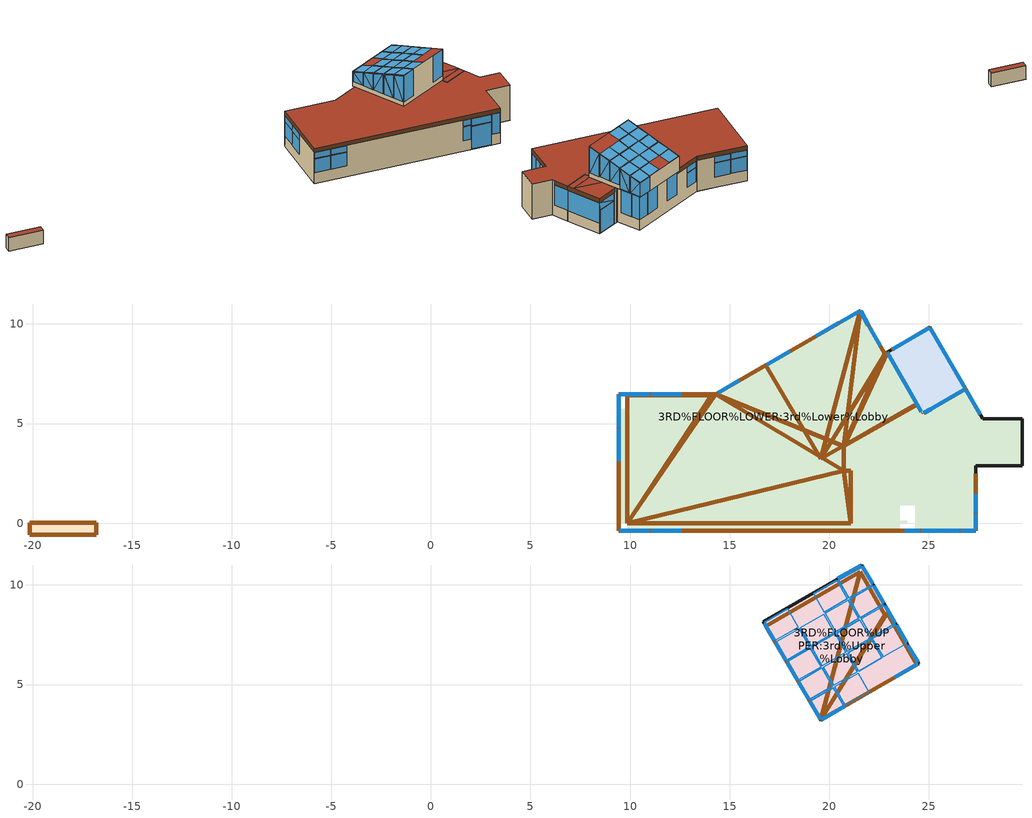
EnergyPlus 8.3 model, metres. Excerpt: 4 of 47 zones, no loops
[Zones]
3RD%FLOOR%SHAFT:3rd%HVAC%Shaft
 floor to 2ND%FLOOR%SOUTH:2nd%HVAC%Shaft (6): -16.8,-0.59 -20.15,-0.59 -20.15,0.02 -16.8,0.02 z9.15
 wall outside (extWall_heavy_ashrae901_2013_zone5): -16.8,-0.59 -16.8,0.02 -20.15,0.02 -20.15,-0.59 -16.8,-0.59 z9.15:10.56
 door inside (7): -16.8,-0.59 -20.15,-0.59 -20.15,0.02 -16.8,0.02 z9.15
 roof outside (roof_heavy_ashrae901_2013_zone5): -20.15,-0.59 -16.8,-0.59 -16.8,0.02 -20.15,0.02 z10.56
3RD%FLOOR%LOWER:3rd%Lower%Lobby
 floor to 2ND%FLOOR%SOUTH:2nd%Open%Office%NE (67): 9.47,-0.01 9.44,-0.01 9.44,5.74 9.47,5.74 z9.14
 floor to 2ND%FLOOR%SOUTH:2nd%Conference%02 (6): 27.35,-0.38 24.31,-0.38 24.31,0.12 27.35,0.12 z9.15
 floor to 2ND%FLOOR%SOUTH:2nd%Conference%02 (67): 27.35,0.12 24.31,0.12 24.31,0.51 27.35,0.51 z9.14
 floor to 2ND%FLOOR%NORTH:2nd%Lobby (6): 27.35,0.89 23.53,0.89 23.53,-0.02 9.85,-0.02 9.85,6.43 14.08,6.43 14.17,6.48 14.29,6.48 21.55,10.67 22.79,8.51 22.9,8.57 24.68,5.49 26.84,6.73 27.71,5.23 29.68,5.23 29.68,2.89 27.35,2.89 z9.15
 floor to 2ND%FLOOR%NORTH:2nd%Lobby (67): 23.92,-0.02 23.53,-0.02 23.53,0.12 23.92,0.12 z9.15; 27.35,0.51 24.31,0.51 24.31,0.89 27.35,0.89 z9.15; 9.85,-0.02 9.47,-0.02 9.47,5.74 9.85,5.74 z9.15; 23.53,-0.38 9.85,-0.38 9.85,-0.02 23.53,-0.02 z9.15
 floor to 2ND%FLOOR%NORTH:2nd%Corridor (6): 14.17,6.48 14.08,6.43 9.85,6.43 9.85,6.48 z9.15
 wall outside (extWall_heavy_ashrae901_2013_zone5): 22.9,8.57 22.79,8.51 21.55,10.67 14.29,6.48 9.44,6.48 9.44,-0.38 27.35,-0.38 27.35,2.89 29.68,2.89 29.68,5.23 27.71,5.23 26.84,6.73 z9.15:12.81
 wall to 3RD%FLOOR%LOWER:3rd%Lower%Vestibule (83): 26.84,6.73 24.68,5.49 22.9,8.57 z9.15:12.81
 window (ext_win_ashrae901_zone5): 27.57,5.47 26.86,6.7 / 26.6,-0.38 27.31,-0.38 z10.25:12.34; 22.57,8.9 22.01,9.87 / 21.97,9.94 21.57,10.63 / 21.51,10.65 20.56,10.1 / 18.01,8.63 16.86,7.96 z10.25:12.76; 10.98,6.48 9.48,6.48 / 9.44,6.44 9.44,4.81 / 9.48,-0.38 10.99,-0.38 z11.75:12.34; 10.98,6.48 9.48,6.48 / 9.44,6.44 9.44,4.81 / 9.48,-0.38 10.99,-0.38 / 23.79,-0.38 24.53,-0.38 z10.25:11.67; 24.62,-0.38 26.51,-0.38 z9.19:11.53; 24.61,-0.38 26.51,-0.38 z11.62:12.35; 23.79,-0.38 24.53,-0.38 z11.75:12.35; 27.35,-0.34 27.35,0.47 z9.19:12.34
 window inside (ext_win_ashrae901_zone5): 26.8,6.71 25.16,5.77 z9.49:11.83; 24.62,5.59 22.92,8.54 z10.55:12.65; 24.78,5.55,9.49 24.78,5.55,12.34 25.09,5.73,11.92; 26.8,6.71,12.34 25.09,5.73,11.92 24.78,5.55,12.34; 26.8,6.71,11.92 25.09,5.73,11.92 26.8,6.71,12.34; 25.09,5.73,9.49 24.78,5.55,9.49 25.09,5.73,11.92
 window x2 (ext_win_ashrae901_zone5): 15.49,7.17 14.42,6.55 / 12.56,6.48 11.06,6.48 z11.75:12.35; 15.49,7.17 14.42,6.55 / 12.56,6.48 11.06,6.48 z10.25:11.67; 20.48,10.06 19.32,9.38 z10.25:12.76; 27.35,0.55 27.35,1.46 z9.19:12.34
 window x3 (ext_win_ashrae901_zone5): 9.44,4.73 9.44,3.1 z11.75:12.35; 9.44,4.73 9.44,3.1 z10.25:11.67
 window x8 (ext_win_ashrae901_zone5): 11.07,-0.38 12.58,-0.38 z11.75:12.35; 11.07,-0.38 12.58,-0.38 z10.25:11.67
 door inside (7): 24.42,5.93 20.73,3.85 22.9,8.57 z9.15; 20.73,3.85 22.79,8.51 22.9,8.57 z9.15; 20.73,3.85 21.55,10.67 22.79,8.51 z9.15; 20.73,3.85 14.29,6.48 21.55,10.67 z9.15; 20.73,2.63 14.29,6.48 20.73,3.85 z9.15; 21.08,-0.02 20.73,2.63 21.08,2.63 z9.15; 21.08,-0.02 9.85,-0.02 20.73,2.63 z9.15; 20.73,2.63 9.85,-0.02 14.29,6.48 z9.15; 9.85,-0.02 14.17,6.48 14.29,6.48 z9.15; 9.85,-0.02 14.08,6.42 14.17,6.48 z9.15; 9.85,-0.02 9.86,6.42 14.08,6.42 z9.15; 19.58,3.22 24.38,6 22.9,8.57 z12.81; 19.58,3.22 22.9,8.57 22.79,8.51 z12.81; 19.58,3.22 22.79,8.51 21.55,10.67 z12.81; 19.58,3.22 21.55,10.67 16.82,7.94 z12.81
 door (85): 27.59,5.44 26.84,6.73 / 16.82,7.94 14.38,6.53 / 14.18,6.48 9.44,6.48 / 9.44,6.48 9.44,-0.38 / 9.44,-0.38 27.35,-0.38 / 27.35,-0.38 27.35,2.49 z12.39:12.8
 door inside (85): 26.84,6.73 24.74,5.53 z12.39:12.8
 roof outside (roof_heavy_ashrae901_2013_zone5): 9.44,-0.38 27.35,-0.38 27.35,2.89 29.68,2.89 29.68,5.23 27.71,5.23 26.84,6.73 24.68,5.49 24.39,6 19.58,3.22 16.81,7.94 14.29,6.48 9.44,6.48 z12.81
3RD%FLOOR%LOWER:3rd%Lower%Vestibule
 floor to 2ND%FLOOR%NORTH:2nd%Lobby (6): 26.84,6.73 24.68,5.49 22.9,8.57 25.05,9.82 z9.15
 wall outside (extWall_heavy_ashrae901_2013_zone5): 26.84,6.73 25.05,9.82 22.9,8.57 z9.15:12.81
 window (ext_win_ashrae901_zone5): 26.82,6.77 25.08,9.79 z10.25:12.34; 24.91,9.74 23.29,8.8 z9.19:11.53; 25.02,9.8,12.34 23.22,8.76,11.62 23.18,8.74,12.34; 24.98,9.78,11.62 23.22,8.76,11.62 25.02,9.8,12.34
 window x2 (ext_win_ashrae901_zone5): 23.18,8.74,9.19 23.18,8.74,12.34 23.22,8.76,11.62; 23.22,8.76,9.19 23.18,8.74,9.19 23.22,8.76,11.62
 door (85): 26.84,6.73 25.06,9.82 / 25.05,9.82 23.15,8.72 z12.39:12.8
 roof outside (roof_heavy_ashrae901_2013_zone5): 24.49,6.06 26.54,7.24 26.5,7.31 23.76,7.31 z12.81; 24.68,5.49 26.84,6.73 26.54,7.24 24.39,6 z12.81; 23.76,7.31 26.5,7.31 25.05,9.82 23,8.63 z12.81
3RD%FLOOR%UPPER:3rd%Upper%Lobby
 floor outside (27): 22.79,8.51 21.55,10.67 16.81,7.94 16.69,8.14 21.63,11 23,8.63 z12.81
 floor to 3RD%FLOOR%LOWER:3rd%Lower%Lobby (6): 24.39,6 19.58,3.22 16.81,7.94 21.55,10.67 22.79,8.51 22.9,8.57 z12.81
 floor to 3RD%FLOOR%LOWER:3rd%Lower%Vestibule (6): 24.49,6.05 24.39,6 22.9,8.57 23,8.63 z12.81
 wall outside (extWall_heavy_ashrae901_2013_zone5): 21.63,11 16.69,8.14 z12.81:14.33; 19.58,3.22 24.49,6.05 z12.81:16.02; 24.49,6.05,12.81 21.63,11,12.81 21.63,11,14.33 24.49,6.05,16.02; 16.69,8.14,12.81 19.58,3.22,12.81 19.58,3.22,16.02 16.69,8.14,14.33
 window (ext_win_ashrae901_zone5): 21.6,10.97 20.44,10.3 z12.85:14.29; 23.3,5.37 24.45,6.03 z13.24:15.98; 24.46,6.11,13.26 23.95,6.99,13.26 23.95,6.99,15.64; 24.46,6.11,13.26 23.95,6.99,15.64 24.46,6.11,15.93; 23.89,7.1,13.26 23.38,7.97,13.26 23.38,7.97,15.3; 23.89,7.1,13.26 23.38,7.97,15.3 23.89,7.1,15.6; 23.31,8.09,13.26 22.81,8.96,13.26 22.81,8.96,14.96; 23.31,8.09,13.26 22.81,8.96,14.96 23.31,8.09,15.26; 22.24,9.95,12.87 22.24,9.95,14.62 22.74,9.08,14.92; 22.74,9.08,12.87 22.24,9.95,12.87 22.74,9.08,14.92; 22.17,10.06,12.87 21.67,10.94,12.87 21.67,10.94,14.28; 22.17,10.06,12.87 21.67,10.94,14.28 22.17,10.06,14.58; 17.24,7.22,13.26 17.24,7.22,14.58 16.73,8.09,14.28; 16.73,8.09,13.26 17.24,7.22,13.26 16.73,8.09,14.28; 17.81,6.23,13.26 17.81,6.23,14.92 17.3,7.1,14.62; 17.3,7.1,13.26 17.81,6.23,13.26 17.3,7.1,14.62; 17.88,6.12,13.26 18.39,5.25,13.26 18.39,5.25,15.26; 17.88,6.12,13.26 18.39,5.25,15.26 17.88,6.12,14.96; 18.96,4.26,13.26 18.96,4.26,15.59 18.45,5.14,15.3; 18.45,5.14,13.26 18.96,4.26,13.26 18.45,5.14,15.3; 19.54,3.28,13.26 19.54,3.28,15.93 19.03,4.15,15.63; 19.03,4.15,13.26 19.54,3.28,13.26 19.03,4.15,15.63
 window x3 (ext_win_ashrae901_zone5): 19.61,3.24 20.77,3.91 z13.24:15.98
 roof outside (roof_heavy_ashrae901_2013_zone5): 21.63,11,14.33 16.69,8.14,14.33 19.58,3.22,16.02 24.49,6.05,16.02
 skylight (ext_win_ashrae901_zone5): 21.44,5.57,15.7 20.27,4.89,15.7 20.8,3.97,16.01 21.97,4.65,16.01; 20.2,4.85,15.7 19.06,4.19,15.7 19.59,3.27,16.01 20.73,3.93,16.01; 23.33,7.97,15.36 22.17,7.3,15.36 22.7,6.39,15.67 23.86,7.06,15.67; 22.1,7.26,15.36 20.94,6.6,15.36 21.47,5.68,15.67 22.63,6.34,15.67; 20.87,6.56,15.36 19.7,5.88,15.36 20.23,4.96,15.67 21.4,5.63,15.67; 19.63,5.84,15.36 18.49,5.18,15.36 19.02,4.26,15.67 20.16,4.92,15.67; 22.76,8.96,15.02 21.6,8.29,15.02 22.13,7.37,15.33 23.29,8.04,15.33; 21.53,8.25,15.02 20.37,7.58,15.02 20.9,6.66,15.33 22.06,7.33,15.33; 20.3,7.54,15.02 19.13,6.87,15.02 19.66,5.94,15.33 20.83,6.62,15.33; 19.06,6.82,15.02 17.91,6.16,15.02 18.44,5.24,15.33 19.59,5.91,15.33; 22.19,9.95,14.68 21.03,9.28,14.68 21.56,8.36,15 22.72,9.03,15; 20.96,9.24,14.68 19.8,8.57,14.68 20.33,7.65,15 21.49,8.32,15; 19.72,8.53,14.68 18.55,7.85,14.68 19.09,6.93,15 20.26,7.61,15; 18.48,7.81,14.68 17.33,7.15,14.68 17.86,6.23,15 19.01,6.89,15; 20.38,10.23,14.34 19.22,9.56,14.34 19.75,8.64,14.66 20.91,9.31,14.66; 17.91,8.8,14.34 16.76,8.13,14.34 17.29,7.21,14.66 18.44,7.88,14.66
 skylight x2 (ext_win_ashrae901_zone5): 21.62,10.94,14.34 20.46,10.27,14.34 20.99,9.35,14.66 22.15,10.02,14.66
[Building]
Building: North Axis {deg}=0; Terrain=Suburbs; Loads Convergence Tolerance Value=0.4; Temperature Convergence Tolerance Value {deltaC}=0.4; Solar Distribution=FullExterior; Maximum Number of Warmup Days=25; Minimum Number of Warmup Days=6
[Site:Location]
Phipps_CSL_Building: Latitude {deg}=40.5; Longitude {deg}=-80.22; Time Zone {hr}=-5; Elevation {m}=373
[SizingPeriod:DesignDay] Day of Month=15; Dry-Bulb Temperature Range Modifier Type=DefaultMultipliers; Humidity Condition Type=Wetbulb; Barometric Pressure {Pa}=96923.6; Wind Direction {deg}=0; Rain Indicator=No; Snow Indicator=No; Solar Model Indicator=ASHRAEClearSky; ASHRAE Clear Sky Optical Depth for Beam Irradiance (taub)=0; ASHRAE Clear Sky Optical Depth for Diffuse Irradiance (taud)=0
Name | Month | Day Type | Maximum Dry-Bulb Temperature {C} | Daily Dry-Bulb Temperature Range {deltaC} | Wetbulb or DewPoint at Maximum Dry-Bulb {C} | Wind Speed {m/s} | Daylight Saving Time Indicator | Sky Clearness
Summer Design Day in Phipps_CSL_Building | 7 | SummerDesignDay | 31.7 | 10.5 | 22.5 | 0 | Yes | 0.98
Winter Design Day in Phipps_CSL_Building | 1 | WinterDesignDay | -16.8 | 0 | -16.8 | 12.7 | No | 0
[Site:GroundTemperature:BuildingSurface]
14, 14, 14, 14, 14, 14, 14, 14, 14, 14, 14, 14
[Site:GroundTemperature:Deep]
14.89, 14.89, 14.89, 14.89, 14.89, 14.89, 14.89, 14.89, 14.89, 14.89, 14.89, 14.89
[Site:GroundReflectance]
0.2, 0.2, 0.2, 0.2, 0.2, 0.2, 0.2, 0.2, 0.2, 0.2, 0.2, 0.2
[Site:GroundReflectance:SnowModifier]
1, 1
[Material]
Name | Roughness | Thickness {m} | Conductivity {w/m-K} | Density {kg/m3} | Specific Heat {J/kg-K} | Thermal Emittance | Solar Absorptance | Visible Absorptance | Conductivity {W/m-K} | Thermal Absorptance
Brickwork Outer Leaf_0.105 | Rough | .105 | 0.84 | 1700 | 800 | 0.9 | 0.7 | 0.7
XPS Extruded Polystyrene  - CO2 Blowing_0.1035 | Rough | .1035 | 0.034 | 35 | 1400 | 0.9 | 0.6 | 0.6
Concrete Block (Heavyweight)_0.15 | Rough | .15 | 1.63 | 2300 | 1000 | 0.9 | 0.6 | 0.6
Asphalt_0.019 | Rough | .019 | 0.7 | 2100 | 1000 | 0.9 | 0.85 | 0.9
Cast Concrete (Dense)_0.1 | Rough | .1 | 1.4 | 2100 | 840 | 0.9 | 0.6 | 0.6
XPS Extruded Polystyrene  - CO2 Blowing_0.1810 | Rough | .181 | 0.034 | 35 | 1400 | 0.9 | 0.6 | 0.6
Gypsum Plastering_0.013 | Rough | .013 | 0.4 | 1000 | 1000 | 0.9 | 0.5 | 0.5
5_1_10007 | Rough | 0.1397 |  | 2240 | 836.8 |  | 0.7 | 0.7 | 1.311 | 0.9
7_1_400 | Rough | 0.2 |  | 12 | 840 |  | 0.7 | 0.7 | 0.1 | 0.9
15_5_10009 | MediumRough | 0.2032 |  | 48.1 | 1380 |  | 0.7 | 0.7 | 0.039 | 0.9
27_1_5 | Rough | 0.105 |  | 1700 | 800 |  | 0.7 | 0.7 | 0.84 | 0.9
27_2_103 | Rough | 0.1182 |  | 35 | 1400 |  | 0.6 | 0.6 | 0.034 | 0.9
27_3_11 | Rough | 0.1 |  | 1400 | 1000 |  | 0.6 | 0.6 | 0.51 | 0.9
27_4_66 | Rough | 0.013 |  | 1000 | 1000 |  | 0.5 | 0.5 | 0.4 | 0.9
65_1_10007 | Rough | 0.1524 |  | 2240 | 836.8 |  | 0.7 | 0.7 | 1.311 | 0.9
83_2_10006 | MediumRough | 0.1016 |  | 265 | 836.8 |  | 0.7 | 0.7 | 0.049 | 0.9
85_1_10010 | Smooth | 0.0159 |  | 544 | 1210 |  | 0.92 | 0.92 | 0.12 | 0.9
[Material:NoMass]
67_RVAL_1: Roughness=Rough; Thermal Resistance {m2-K/W}=999; Thermal Absorptance=0.9; Solar Absorptance=0.7; Visible Absorptance=0.7
[WindowMaterial:SimpleGlazingSystem]
ext_glazing_zone_5: U-Factor=2.16; Solar Heat Gain Coefficient=0.38; Visible Transmittance=0.418
[Construction]
6: 5_1_10007
7: 7_1_400
extWall_heavy_ashrae901_2013_zone5: Brickwork Outer Leaf_0.105, XPS Extruded Polystyrene  - CO2 Blowing_0.1035, Concrete Block (Heavyweight)_0.15, Gypsum Plastering_0.013
27: 27_1_5, 27_2_103, 27_3_11, 27_4_66
67: 67_RVAL_1
roof_heavy_ashrae901_2013_zone5: Asphalt_0.019, Cast Concrete (Dense)_0.1, XPS Extruded Polystyrene  - CO2 Blowing_0.1810, Cast Concrete (Dense)_0.1
83: 65_1_10007, 83_2_10006, 65_1_10007
85: 85_1_10010, 15_5_10009, 85_1_10010
ext_win_ashrae901_zone5: ext_glazing_zone_5
[WindowProperty:FrameAndDivider]
6: Frame Width {m}=0.0625; Frame Outside Projection {m}=0; Frame Inside Projection {m}=0; Frame Conductance {W/m2-K}=9.5; Ratio of Frame-Edge Glass Conductance to Center-Of-Glass Conductance=1; Frame Solar Absorptance=0.5; Frame Visible Absorptance=0.5; Frame Thermal Hemispherical Emissivity=0.9; Divider Type=DividedLite; Divider Width {m}=0; Number of Horizontal Dividers=0; Number of Vertical Dividers=0; Divider Outside Projection {m}=0; Divider Inside Projection {m}=0; Divider Conductance {W/m2-K}=0; Ratio of Divider-Edge Glass Conductance to Center-Of-Glass Conductance=1; Divider Solar Absorptance=0; Divider Visible Absorptance=0; Divider Thermal Hemispherical Emissivity=0.9; Outside Reveal Solar Absorptance=0.5; Inside Sill Depth {m}=0; Inside Sill Solar Absorptance=0.5; Inside Reveal Depth {m}=0; Inside Reveal Solar Absorptance=0.5
[Zone] Type=1; Multiplier=1; Floor Area {m2}=autocalculate; Zone Inside Convection Algorithm=AdaptiveConvectionAlgorithm
Name | Volume {m3}
3RD%FLOOR%SHAFT:3rd%HVAC%Shaft; 3RD%FLOOR%LOWER:3rd%Lower%Vestibule; 3RD%FLOOR%UPPER:3rd%Upper%Lobby
3RD%FLOOR%LOWER:3rd%Lower%Lobby | 520.521
[Exterior:Lights]
Exterior Facade Lighting: Schedule=calibratedExteriorLighting; Design Level {W}=2560; Control Option=ScheduleNameOnly
[Exterior:FuelEquipment]
ExteriorEquipment: Fuel Use Type=Electricity; Schedule=calibratedExteriorEquipment; Design Level {W}=1134.8
[Schedule:Compact]
calibratedExteriorEquipment: Through: 3/1, For: Alldays, Until: 01:00, 0, Until: 17:00, .058566, Until: 24:00, .098586, Through: 5/1, For: Alldays, Until: 01:00, 0, Until: 17:00, .131516, Until: 24:00, .236985, Through: 6/1, For: Alldays, Until: 01:00, 0, Until: 17:00, .153093, Until: 24:00, .255154, Through: 7/1, For: Alldays, Until: 01:00, 0, Until: 17:00, .096582, Until: 24:00, .16097, Through: 8/1, For: Alldays, Until: 01:00, 0, Until: 17:00, .357559, Until: 24:00, .595931, Through: 9/1, For: Alldays, Until: 01:00, 0, Until: 17:00, .206521, Until: 24:00, .344202, Through: 10/1, For: Alldays, Until: 01:00, 0, Until: 17:00, .377081, Until: 24:00, .628468, Through: 11/1, For: Alldays, Until: 01:00, 0, Until: 17:00, .488047, Until: 24:00, .813412, Through: 12/1, For: Alldays, Until: 01:00, 0, Until: 17:00, .422289, Until: 24:00, .703815, Through: 12/31, For: Alldays, Until: 01:00, 0, Until: 17:00, .313378, Until: 24:00, .522296
calibratedExteriorLighting: Through: 2/1, For: Alldays, Until: 09:00, .143997, Until: 18:00, 0, Until: 19:00, .882763, Until: 23:00, .845141, Until: 24:00, .444511, Through: 3/1, For: Alldays, Until: 09:00, .119946, Until: 18:00, 0, Until: 19:00, .73532, Until: 23:00, .703982, Until: 24:00, .370268, Through: 4/1, For: Alldays, Until: 09:00, .105, Until: 18:00, 0, Until: 19:00, .646, Until: 23:00, .619, Until: 24:00, .326, Through: 5/1, For: Alldays, Until: 09:00, .083, Until: 18:00, 0, Until: 19:00, .508, Until: 23:00, .487, Until: 24:00, .256, Through: 6/1, For: Alldays, Until: 09:00, .072, Until: 18:00, 0, Until: 19:00, .444, Until: 23:00, .425, Until: 24:00, .224, Through: 7/1, For: Alldays, Until: 09:00, .055, Until: 18:00, 0, Until: 19:00, .336, Until: 23:00, .322, Until: 24:00, .169, Through: 8/1, For: Alldays, Until: 09:00, .058, Until: 18:00, 0, Until: 19:00, .355, Until: 23:00, .34, Until: 24:00, .179, Through: 9/1, For: Alldays, Until: 09:00, .078, Until: 18:00, 0, Until: 19:00, .476, Until: 23:00, .456, Until: 24:00, .24, Through: 10/1, For: Alldays, Until: 09:00, .107, Until: 18:00, 0, Until: 19:00, .658, Until: 23:00, .63, Until: 24:00, .331, Through: 11/1, For: Alldays, Until: 09:00, .101, Until: 18:00, 0, Until: 19:00, .622, Until: 23:00, .595, Until: 24:00, .313, Through: 12/1, For: Alldays, Until: 09:00, .124, Until: 18:00, 0, Until: 19:00, .76, Until: 23:00, .728, Until: 24:00, .383, Through: 12/31, For: Alldays, Until: 09:00, 0.136905, Until: 18:00, 0, Until: 19:00, 0.839286, Until: 23:00, 0.803517, Until: 24:00, .422619
